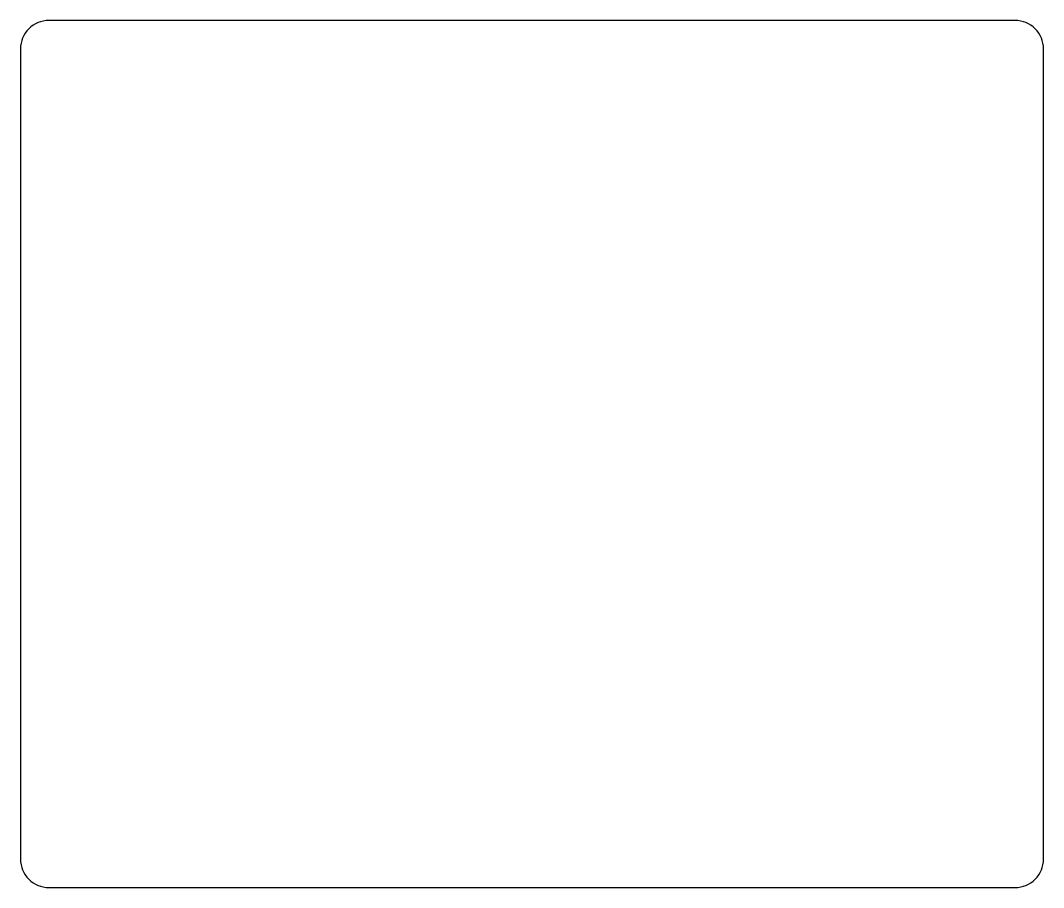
# Model space of a CAD drawing. Header units: millimetres. Extents: x -30.5 to 5.5, y -30.5 to 0.
import ezdxf

# ---------------------------------------------------------------- set-up
doc = ezdxf.new("R2010")
doc.units = ezdxf.units.MM
doc.layers.get('0').update_dxf_attribs({"linetype": 'CONTINUOUS'})

msp = doc.modelspace()

# ---------------------------------------------------------------- linework, layer by layer
msp.add_lwpolyline([(5.5, -1, 0.414214), (4.5, 0), (-29.5, 0, 0.414214), (-30.5, -1), (-30.5, -29.5, 0.414214), (-29.5, -30.5), (4.5, -30.5, 0.414214), (5.5, -29.5)], format="xyb", close=True)

doc.saveas('drawing.dxf')
